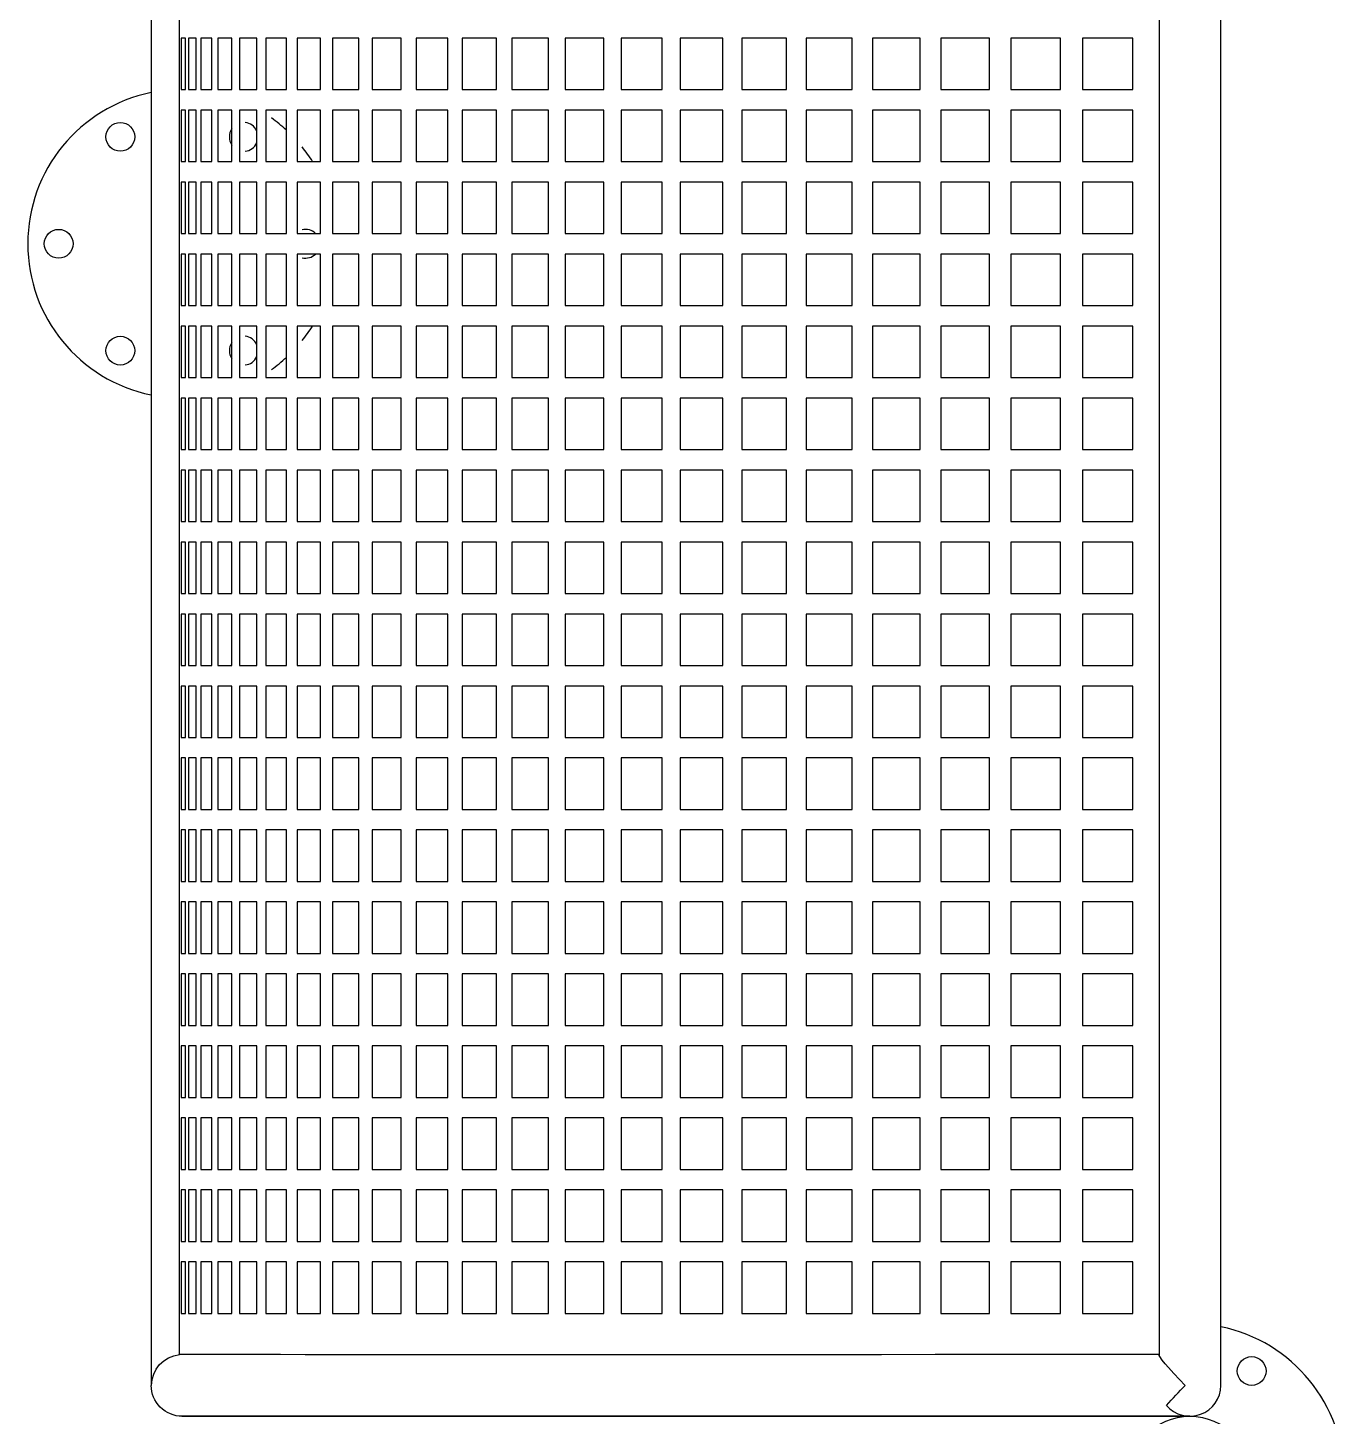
# Model space of a CAD drawing. Header units: metres. Extents: x -0.57 to 6.57, y -0.08 to 4.28.
# Drawn here: x -0.565 to 0.075, y 1.53 to 2.205 of the extents above; entities that cross this region are included whole.
import ezdxf

# ---------------------------------------------------------------- set-up
doc = ezdxf.new("R2010")
doc.units = ezdxf.units.M

msp = doc.modelspace()

# ---------------------------------------------------------------- linework, layer by layer
for p, q in [((0.015, 1.545), (0.015, 2.655)), ((-0.015, 2.64028), (-0.015, 1.55976))]:
    msp.add_line(p, q)
for points in [[(-0.50486, 2.655), (-0.505, 2.655), (-0.505, 1.545)], [(-0.49003, 1.53), (0, 1.53), (-0.49, 1.53)]]:
    msp.add_lwpolyline(points)
at = {"flags": 128}
for points in [[(-0.50486, 1.545, -0.385498), (-0.49117, 1.55994), (-0.49117, 2.64006)], [(-0.01142, 1.53527, -0.018401), (-0.00225, 1.545), (-0.00227, 1.54502), (-0.00512, 1.5479), (-0.00788, 1.55081), (-0.01047, 1.55364), (-0.0121, 1.55553), (-0.01348, 1.55725), (-0.0147, 1.55902), (-0.01497, 1.5596), (-0.01496, 1.55976)]]:
    msp.add_lwpolyline(points, format="xyb", dxfattribs=at)
for points in [[(-0.49037, 2.2), (-0.49037, 2.175), (-0.48824, 2.175), (-0.48824, 2.2)], [(-0.48682, 2.175), (-0.48309, 2.175), (-0.48309, 2.2), (-0.48682, 2.2)], [(-0.4809, 2.2), (-0.4809, 2.175), (-0.47559, 2.175), (-0.47559, 2.2)], [(-0.46575, 2.2), (-0.47263, 2.2), (-0.47263, 2.175), (-0.46575, 2.175)], [(-0.46204, 2.2), (-0.46204, 2.175), (-0.45363, 2.175), (-0.45363, 2.2)], [(-0.44919, 2.175), (-0.43927, 2.175), (-0.43927, 2.2), (-0.44919, 2.2)], [(-0.42273, 2.175), (-0.42273, 2.2), (-0.43411, 2.2), (-0.43411, 2.175)], [(-0.40408, 2.175), (-0.40408, 2.2), (-0.41687, 2.2), (-0.41687, 2.175)], [(-0.3834, 2.2), (-0.39755, 2.2), (-0.39755, 2.175), (-0.3834, 2.175)], [(-0.36076, 2.175), (-0.36076, 2.2), (-0.37622, 2.2), (-0.37622, 2.175)], [(-0.35376, 2.175), (-0.33711, 2.175), (-0.33711, 2.2), (-0.35376, 2.2)], [(-0.3296, 2.2), (-0.3296, 2.175), (-0.3118, 2.175), (-0.3118, 2.2)], [(-0.30382, 2.175), (-0.28495, 2.175), (-0.28495, 2.2), (-0.30382, 2.2)], [(-0.27652, 2.2), (-0.27652, 2.175), (-0.25666, 2.175), (-0.25666, 2.2)], [(-0.2478, 2.2), (-0.2478, 2.175), (-0.22702, 2.175), (-0.22702, 2.2)], [(-0.21778, 2.2), (-0.21778, 2.175), (-0.19616, 2.175), (-0.19616, 2.2)], [(-0.18657, 2.2), (-0.18657, 2.175), (-0.16419, 2.175), (-0.16419, 2.2)], [(-0.13124, 2.2), (-0.15429, 2.2), (-0.15429, 2.175), (-0.13124, 2.175)], [(-0.09743, 2.2), (-0.12107, 2.2), (-0.12107, 2.175), (-0.09743, 2.175)], [(-0.08702, 2.175), (-0.06289, 2.175), (-0.06289, 2.2), (-0.08702, 2.2)], [(-0.05229, 2.175), (-0.02775, 2.175), (-0.02775, 2.2), (-0.05229, 2.2)], [(-0.49037, 2.14), (-0.48824, 2.14), (-0.48824, 2.165), (-0.49037, 2.165)], [(-0.48682, 2.14), (-0.48309, 2.14), (-0.48309, 2.165), (-0.48682, 2.165)], [(-0.4809, 2.165), (-0.4809, 2.14), (-0.47559, 2.14), (-0.47559, 2.165)], [(-0.46575, 2.165), (-0.47263, 2.165), (-0.47263, 2.14), (-0.46575, 2.14)], [(-0.46204, 2.165), (-0.46204, 2.14), (-0.45363, 2.14), (-0.45363, 2.165)], [(-0.44919, 2.14), (-0.43927, 2.14), (-0.43927, 2.165), (-0.44919, 2.165)], [(-0.43411, 2.14), (-0.42273, 2.14), (-0.42273, 2.165), (-0.43411, 2.165)], [(-0.41687, 2.165), (-0.41687, 2.14), (-0.40408, 2.14), (-0.40408, 2.165)], [(-0.39755, 2.165), (-0.39755, 2.14), (-0.3834, 2.14), (-0.3834, 2.165)], [(-0.37622, 2.165), (-0.37622, 2.14), (-0.36076, 2.14), (-0.36076, 2.165)], [(-0.35376, 2.14), (-0.33711, 2.14), (-0.33711, 2.165), (-0.35376, 2.165)], [(-0.3296, 2.165), (-0.3296, 2.14), (-0.3118, 2.14), (-0.3118, 2.165)], [(-0.30382, 2.14), (-0.28495, 2.14), (-0.28495, 2.165), (-0.30382, 2.165)], [(-0.25666, 2.165), (-0.27652, 2.165), (-0.27652, 2.14), (-0.25666, 2.14)], [(-0.22702, 2.165), (-0.2478, 2.165), (-0.2478, 2.14), (-0.22702, 2.14)], [(-0.21778, 2.165), (-0.21778, 2.14), (-0.19616, 2.14), (-0.19616, 2.165)], [(-0.16419, 2.14), (-0.16419, 2.165), (-0.18657, 2.165), (-0.18657, 2.14)], [(-0.13124, 2.165), (-0.15429, 2.165), (-0.15429, 2.14), (-0.13124, 2.14)], [(-0.09743, 2.165), (-0.12107, 2.165), (-0.12107, 2.14), (-0.09743, 2.14)], [(-0.08702, 2.14), (-0.06289, 2.14), (-0.06289, 2.165), (-0.08702, 2.165)], [(-0.05229, 2.14), (-0.02775, 2.14), (-0.02775, 2.165), (-0.05229, 2.165)], [(-0.49037, 2.105), (-0.48824, 2.105), (-0.48824, 2.13), (-0.49037, 2.13)], [(-0.48682, 2.105), (-0.48309, 2.105), (-0.48309, 2.13), (-0.48682, 2.13)], [(-0.4809, 2.13), (-0.4809, 2.105), (-0.47559, 2.105), (-0.47559, 2.13)], [(-0.47263, 2.13), (-0.47263, 2.105), (-0.46575, 2.105), (-0.46575, 2.13)], [(-0.46204, 2.13), (-0.46204, 2.105), (-0.45363, 2.105), (-0.45363, 2.13)], [(-0.44919, 2.105), (-0.43927, 2.105), (-0.43927, 2.13), (-0.44919, 2.13)], [(-0.43411, 2.105), (-0.42273, 2.105), (-0.42273, 2.13), (-0.43411, 2.13)], [(-0.41687, 2.105), (-0.40408, 2.105), (-0.40408, 2.13), (-0.41687, 2.13)], [(-0.39755, 2.13), (-0.39755, 2.105), (-0.3834, 2.105), (-0.3834, 2.13)], [(-0.37622, 2.13), (-0.37622, 2.105), (-0.36076, 2.105), (-0.36076, 2.13)], [(-0.33711, 2.13), (-0.35376, 2.13), (-0.35376, 2.105), (-0.33711, 2.105)], [(-0.3118, 2.13), (-0.3296, 2.13), (-0.3296, 2.105), (-0.3118, 2.105)], [(-0.30382, 2.105), (-0.28495, 2.105), (-0.28495, 2.13), (-0.30382, 2.13)], [(-0.27652, 2.105), (-0.25666, 2.105), (-0.25666, 2.13), (-0.27652, 2.13)], [(-0.22702, 2.13), (-0.2478, 2.13), (-0.2478, 2.105), (-0.22702, 2.105)], [(-0.19616, 2.13), (-0.21778, 2.13), (-0.21778, 2.105), (-0.19616, 2.105)], [(-0.16419, 2.13), (-0.18657, 2.13), (-0.18657, 2.105), (-0.16419, 2.105)], [(-0.15429, 2.105), (-0.13124, 2.105), (-0.13124, 2.13), (-0.15429, 2.13)], [(-0.12107, 2.13), (-0.12107, 2.105), (-0.09743, 2.105), (-0.09743, 2.13)], [(-0.08702, 2.105), (-0.06289, 2.105), (-0.06289, 2.13), (-0.08702, 2.13)], [(-0.05229, 2.105), (-0.02775, 2.105), (-0.02775, 2.13), (-0.05229, 2.13)], [(-0.49037, 2.095), (-0.49037, 2.07), (-0.48824, 2.07), (-0.48824, 2.095)], [(-0.48682, 2.095), (-0.48682, 2.07), (-0.48309, 2.07), (-0.48309, 2.095)], [(-0.4809, 2.095), (-0.4809, 2.07), (-0.47559, 2.07), (-0.47559, 2.095)], [(-0.46575, 2.095), (-0.47263, 2.095), (-0.47263, 2.07), (-0.46575, 2.07)], [(-0.46204, 2.07), (-0.45363, 2.07), (-0.45363, 2.095), (-0.46204, 2.095)], [(-0.44919, 2.07), (-0.43927, 2.07), (-0.43927, 2.095), (-0.44919, 2.095)], [(-0.43411, 2.07), (-0.42273, 2.07), (-0.42273, 2.095), (-0.43411, 2.095)], [(-0.41687, 2.07), (-0.40408, 2.07), (-0.40408, 2.095), (-0.41687, 2.095)], [(-0.39755, 2.095), (-0.39755, 2.07), (-0.3834, 2.07), (-0.3834, 2.095)], [(-0.36076, 2.07), (-0.36076, 2.095), (-0.37622, 2.095), (-0.37622, 2.07)], [(-0.33711, 2.095), (-0.35376, 2.095), (-0.35376, 2.07), (-0.33711, 2.07)], [(-0.3118, 2.095), (-0.3296, 2.095), (-0.3296, 2.07), (-0.3118, 2.07)], [(-0.28495, 2.095), (-0.30382, 2.095), (-0.30382, 2.07), (-0.28495, 2.07)], [(-0.25666, 2.095), (-0.27652, 2.095), (-0.27652, 2.07), (-0.25666, 2.07)], [(-0.22702, 2.095), (-0.2478, 2.095), (-0.2478, 2.07), (-0.22702, 2.07)], [(-0.19616, 2.095), (-0.21778, 2.095), (-0.21778, 2.07), (-0.19616, 2.07)], [(-0.16419, 2.07), (-0.16419, 2.095), (-0.18657, 2.095), (-0.18657, 2.07)], [(-0.13124, 2.07), (-0.13124, 2.095), (-0.15429, 2.095), (-0.15429, 2.07)], [(-0.09743, 2.07), (-0.09743, 2.095), (-0.12107, 2.095), (-0.12107, 2.07)], [(-0.06289, 2.095), (-0.08702, 2.095), (-0.08702, 2.07), (-0.06289, 2.07)], [(-0.05229, 2.07), (-0.02775, 2.07), (-0.02775, 2.095), (-0.05229, 2.095)], [(-0.49037, 2.06), (-0.49037, 2.035), (-0.48824, 2.035), (-0.48824, 2.06)], [(-0.48309, 2.06), (-0.48682, 2.06), (-0.48682, 2.035), (-0.48309, 2.035)], [(-0.47559, 2.06), (-0.4809, 2.06), (-0.4809, 2.035), (-0.47559, 2.035)], [(-0.47263, 2.06), (-0.47263, 2.035), (-0.46575, 2.035), (-0.46575, 2.06)], [(-0.45363, 2.06), (-0.46204, 2.06), (-0.46204, 2.035), (-0.45363, 2.035)], [(-0.44919, 2.035), (-0.43927, 2.035), (-0.43927, 2.06), (-0.44919, 2.06)], [(-0.43411, 2.06), (-0.43411, 2.035), (-0.42273, 2.035), (-0.42273, 2.06)], [(-0.41687, 2.06), (-0.41687, 2.035), (-0.40408, 2.035), (-0.40408, 2.06)], [(-0.39755, 2.06), (-0.39755, 2.035), (-0.3834, 2.035), (-0.3834, 2.06)], [(-0.36076, 2.035), (-0.36076, 2.06), (-0.37622, 2.06), (-0.37622, 2.035)], [(-0.33711, 2.035), (-0.33711, 2.06), (-0.35376, 2.06), (-0.35376, 2.035)], [(-0.3118, 2.035), (-0.3118, 2.06), (-0.3296, 2.06), (-0.3296, 2.035)], [(-0.28495, 2.035), (-0.28495, 2.06), (-0.30382, 2.06), (-0.30382, 2.035)], [(-0.25666, 2.035), (-0.25666, 2.06), (-0.27652, 2.06), (-0.27652, 2.035)], [(-0.22702, 2.035), (-0.22702, 2.06), (-0.2478, 2.06), (-0.2478, 2.035)], [(-0.19616, 2.035), (-0.19616, 2.06), (-0.21778, 2.06), (-0.21778, 2.035)], [(-0.16419, 2.035), (-0.16419, 2.06), (-0.18657, 2.06), (-0.18657, 2.035)], [(-0.13124, 2.035), (-0.13124, 2.06), (-0.15429, 2.06), (-0.15429, 2.035)], [(-0.12107, 2.06), (-0.12107, 2.035), (-0.09743, 2.035), (-0.09743, 2.06)], [(-0.06289, 2.035), (-0.06289, 2.06), (-0.08702, 2.06), (-0.08702, 2.035)], [(-0.05229, 2.06), (-0.05229, 2.035), (-0.02775, 2.035), (-0.02775, 2.06)], [(-0.49037, 2.025), (-0.49037, 2), (-0.48824, 2), (-0.48824, 2.025)], [(-0.48682, 2), (-0.48309, 2), (-0.48309, 2.025), (-0.48682, 2.025)], [(-0.4809, 2.025), (-0.4809, 2), (-0.47559, 2), (-0.47559, 2.025)], [(-0.47263, 2.025), (-0.47263, 2), (-0.46575, 2), (-0.46575, 2.025)], [(-0.46204, 2.025), (-0.46204, 2), (-0.45363, 2), (-0.45363, 2.025)], [(-0.43927, 2.025), (-0.44919, 2.025), (-0.44919, 2), (-0.43927, 2)], [(-0.43411, 2.025), (-0.43411, 2), (-0.42273, 2), (-0.42273, 2.025)], [(-0.41687, 2.025), (-0.41687, 2), (-0.40408, 2), (-0.40408, 2.025)], [(-0.39755, 2), (-0.3834, 2), (-0.3834, 2.025), (-0.39755, 2.025)], [(-0.36076, 2.025), (-0.37622, 2.025), (-0.37622, 2), (-0.36076, 2)], [(-0.33711, 2.025), (-0.35376, 2.025), (-0.35376, 2), (-0.33711, 2)], [(-0.3296, 2), (-0.3118, 2), (-0.3118, 2.025), (-0.3296, 2.025)], [(-0.30382, 2.025), (-0.30382, 2), (-0.28495, 2), (-0.28495, 2.025)], [(-0.27652, 2.025), (-0.27652, 2), (-0.25666, 2), (-0.25666, 2.025)], [(-0.22702, 2.025), (-0.2478, 2.025), (-0.2478, 2), (-0.22702, 2)], [(-0.19616, 2.025), (-0.21778, 2.025), (-0.21778, 2), (-0.19616, 2)], [(-0.16419, 2), (-0.16419, 2.025), (-0.18657, 2.025), (-0.18657, 2)], [(-0.15429, 2.025), (-0.15429, 2), (-0.13124, 2), (-0.13124, 2.025)], [(-0.12107, 2.025), (-0.12107, 2), (-0.09743, 2), (-0.09743, 2.025)], [(-0.06289, 2), (-0.06289, 2.025), (-0.08702, 2.025), (-0.08702, 2)], [(-0.05229, 2), (-0.02775, 2), (-0.02775, 2.025), (-0.05229, 2.025)], [(-0.49037, 1.99), (-0.49037, 1.965), (-0.48824, 1.965), (-0.48824, 1.99)], [(-0.48682, 1.99), (-0.48682, 1.965), (-0.48309, 1.965), (-0.48309, 1.99)], [(-0.4809, 1.99), (-0.4809, 1.965), (-0.47559, 1.965), (-0.47559, 1.99)], [(-0.47263, 1.99), (-0.47263, 1.965), (-0.46575, 1.965), (-0.46575, 1.99)], [(-0.46204, 1.965), (-0.45363, 1.965), (-0.45363, 1.99), (-0.46204, 1.99)], [(-0.43927, 1.99), (-0.44919, 1.99), (-0.44919, 1.965), (-0.43927, 1.965)], [(-0.43411, 1.99), (-0.43411, 1.965), (-0.42273, 1.965), (-0.42273, 1.99)], [(-0.41687, 1.99), (-0.41687, 1.965), (-0.40408, 1.965), (-0.40408, 1.99)], [(-0.3834, 1.99), (-0.39755, 1.99), (-0.39755, 1.965), (-0.3834, 1.965)], [(-0.36076, 1.99), (-0.37622, 1.99), (-0.37622, 1.965), (-0.36076, 1.965)], [(-0.33711, 1.99), (-0.35376, 1.99), (-0.35376, 1.965), (-0.33711, 1.965)], [(-0.3296, 1.965), (-0.3118, 1.965), (-0.3118, 1.99), (-0.3296, 1.99)], [(-0.28495, 1.965), (-0.28495, 1.99), (-0.30382, 1.99), (-0.30382, 1.965)], [(-0.27652, 1.99), (-0.27652, 1.965), (-0.25666, 1.965), (-0.25666, 1.99)], [(-0.22702, 1.99), (-0.2478, 1.99), (-0.2478, 1.965), (-0.22702, 1.965)], [(-0.21778, 1.99), (-0.21778, 1.965), (-0.19616, 1.965), (-0.19616, 1.99)], [(-0.18657, 1.99), (-0.18657, 1.965), (-0.16419, 1.965), (-0.16419, 1.99)], [(-0.13124, 1.965), (-0.13124, 1.99), (-0.15429, 1.99), (-0.15429, 1.965)], [(-0.12107, 1.99), (-0.12107, 1.965), (-0.09743, 1.965), (-0.09743, 1.99)], [(-0.08702, 1.965), (-0.06289, 1.965), (-0.06289, 1.99), (-0.08702, 1.99)], [(-0.05229, 1.965), (-0.02775, 1.965), (-0.02775, 1.99), (-0.05229, 1.99)], [(-0.49037, 1.955), (-0.49037, 1.93), (-0.48824, 1.93), (-0.48824, 1.955)], [(-0.48682, 1.955), (-0.48682, 1.93), (-0.48309, 1.93), (-0.48309, 1.955)], [(-0.4809, 1.955), (-0.4809, 1.93), (-0.47559, 1.93), (-0.47559, 1.955)], [(-0.46575, 1.955), (-0.47263, 1.955), (-0.47263, 1.93), (-0.46575, 1.93)], [(-0.46204, 1.93), (-0.45363, 1.93), (-0.45363, 1.955), (-0.46204, 1.955)], [(-0.43927, 1.93), (-0.43927, 1.955), (-0.44919, 1.955), (-0.44919, 1.93)], [(-0.43411, 1.955), (-0.43411, 1.93), (-0.42273, 1.93), (-0.42273, 1.955)], [(-0.41687, 1.93), (-0.40408, 1.93), (-0.40408, 1.955), (-0.41687, 1.955)], [(-0.3834, 1.955), (-0.39755, 1.955), (-0.39755, 1.93), (-0.3834, 1.93)], [(-0.36076, 1.955), (-0.37622, 1.955), (-0.37622, 1.93), (-0.36076, 1.93)], [(-0.33711, 1.93), (-0.33711, 1.955), (-0.35376, 1.955), (-0.35376, 1.93)], [(-0.3296, 1.93), (-0.3118, 1.93), (-0.3118, 1.955), (-0.3296, 1.955)], [(-0.30382, 1.955), (-0.30382, 1.93), (-0.28495, 1.93), (-0.28495, 1.955)], [(-0.27652, 1.955), (-0.27652, 1.93), (-0.25666, 1.93), (-0.25666, 1.955)], [(-0.22702, 1.955), (-0.2478, 1.955), (-0.2478, 1.93), (-0.22702, 1.93)], [(-0.19616, 1.955), (-0.21778, 1.955), (-0.21778, 1.93), (-0.19616, 1.93)], [(-0.18657, 1.955), (-0.18657, 1.93), (-0.16419, 1.93), (-0.16419, 1.955)], [(-0.13124, 1.93), (-0.13124, 1.955), (-0.15429, 1.955), (-0.15429, 1.93)], [(-0.12107, 1.955), (-0.12107, 1.93), (-0.09743, 1.93), (-0.09743, 1.955)], [(-0.08702, 1.93), (-0.06289, 1.93), (-0.06289, 1.955), (-0.08702, 1.955)], [(-0.05229, 1.93), (-0.02775, 1.93), (-0.02775, 1.955), (-0.05229, 1.955)], [(-0.48824, 1.92), (-0.49037, 1.92), (-0.49037, 1.895), (-0.48824, 1.895)], [(-0.48682, 1.92), (-0.48682, 1.895), (-0.48309, 1.895), (-0.48309, 1.92)], [(-0.47559, 1.92), (-0.4809, 1.92), (-0.4809, 1.895), (-0.47559, 1.895)], [(-0.46575, 1.895), (-0.46575, 1.92), (-0.47263, 1.92), (-0.47263, 1.895)], [(-0.45363, 1.895), (-0.45363, 1.92), (-0.46204, 1.92), (-0.46204, 1.895)], [(-0.44919, 1.92), (-0.44919, 1.895), (-0.43927, 1.895), (-0.43927, 1.92)], [(-0.43411, 1.92), (-0.43411, 1.895), (-0.42273, 1.895), (-0.42273, 1.92)], [(-0.40408, 1.92), (-0.41687, 1.92), (-0.41687, 1.895), (-0.40408, 1.895)], [(-0.39755, 1.895), (-0.3834, 1.895), (-0.3834, 1.92), (-0.39755, 1.92)], [(-0.37622, 1.895), (-0.36076, 1.895), (-0.36076, 1.92), (-0.37622, 1.92)], [(-0.35376, 1.92), (-0.35376, 1.895), (-0.33711, 1.895), (-0.33711, 1.92)], [(-0.3296, 1.895), (-0.3118, 1.895), (-0.3118, 1.92), (-0.3296, 1.92)], [(-0.30382, 1.895), (-0.28495, 1.895), (-0.28495, 1.92), (-0.30382, 1.92)], [(-0.27652, 1.895), (-0.25666, 1.895), (-0.25666, 1.92), (-0.27652, 1.92)], [(-0.22702, 1.92), (-0.2478, 1.92), (-0.2478, 1.895), (-0.22702, 1.895)], [(-0.21778, 1.895), (-0.19616, 1.895), (-0.19616, 1.92), (-0.21778, 1.92)], [(-0.18657, 1.92), (-0.18657, 1.895), (-0.16419, 1.895), (-0.16419, 1.92)], [(-0.15429, 1.92), (-0.15429, 1.895), (-0.13124, 1.895), (-0.13124, 1.92)], [(-0.12107, 1.92), (-0.12107, 1.895), (-0.09743, 1.895), (-0.09743, 1.92)], [(-0.08702, 1.92), (-0.08702, 1.895), (-0.06289, 1.895), (-0.06289, 1.92)], [(-0.05229, 1.92), (-0.05229, 1.895), (-0.02775, 1.895), (-0.02775, 1.92)], [(-0.48824, 1.885), (-0.49037, 1.885), (-0.49037, 1.86), (-0.48824, 1.86)], [(-0.48682, 1.885), (-0.48682, 1.86), (-0.48309, 1.86), (-0.48309, 1.885)], [(-0.4809, 1.885), (-0.4809, 1.86), (-0.47559, 1.86), (-0.47559, 1.885)], [(-0.47263, 1.885), (-0.47263, 1.86), (-0.46575, 1.86), (-0.46575, 1.885)], [(-0.46204, 1.885), (-0.46204, 1.86), (-0.45363, 1.86), (-0.45363, 1.885)], [(-0.44919, 1.885), (-0.44919, 1.86), (-0.43927, 1.86), (-0.43927, 1.885)], [(-0.42273, 1.86), (-0.42273, 1.885), (-0.43411, 1.885), (-0.43411, 1.86)], [(-0.41687, 1.885), (-0.41687, 1.86), (-0.40408, 1.86), (-0.40408, 1.885)], [(-0.39755, 1.885), (-0.39755, 1.86), (-0.3834, 1.86), (-0.3834, 1.885)], [(-0.37622, 1.885), (-0.37622, 1.86), (-0.36076, 1.86), (-0.36076, 1.885)], [(-0.35376, 1.86), (-0.33711, 1.86), (-0.33711, 1.885), (-0.35376, 1.885)], [(-0.3296, 1.86), (-0.3118, 1.86), (-0.3118, 1.885), (-0.3296, 1.885)], [(-0.30382, 1.885), (-0.30382, 1.86), (-0.28495, 1.86), (-0.28495, 1.885)], [(-0.27652, 1.86), (-0.25666, 1.86), (-0.25666, 1.885), (-0.27652, 1.885)], [(-0.22702, 1.885), (-0.2478, 1.885), (-0.2478, 1.86), (-0.22702, 1.86)], [(-0.19616, 1.885), (-0.21778, 1.885), (-0.21778, 1.86), (-0.19616, 1.86)], [(-0.16419, 1.885), (-0.18657, 1.885), (-0.18657, 1.86), (-0.16419, 1.86)], [(-0.13124, 1.885), (-0.15429, 1.885), (-0.15429, 1.86), (-0.13124, 1.86)], [(-0.09743, 1.885), (-0.12107, 1.885), (-0.12107, 1.86), (-0.09743, 1.86)], [(-0.08702, 1.885), (-0.08702, 1.86), (-0.06289, 1.86), (-0.06289, 1.885)], [(-0.05229, 1.86), (-0.02775, 1.86), (-0.02775, 1.885), (-0.05229, 1.885)], [(-0.49037, 1.85), (-0.49037, 1.825), (-0.48824, 1.825), (-0.48824, 1.85)], [(-0.48682, 1.85), (-0.48682, 1.825), (-0.48309, 1.825), (-0.48309, 1.85)], [(-0.47559, 1.85), (-0.4809, 1.85), (-0.4809, 1.825), (-0.47559, 1.825)], [(-0.47263, 1.85), (-0.47263, 1.825), (-0.46575, 1.825), (-0.46575, 1.85)], [(-0.45363, 1.85), (-0.46204, 1.85), (-0.46204, 1.825), (-0.45363, 1.825)], [(-0.44919, 1.85), (-0.44919, 1.825), (-0.43927, 1.825), (-0.43927, 1.85)], [(-0.43411, 1.85), (-0.43411, 1.825), (-0.42273, 1.825), (-0.42273, 1.85)], [(-0.41687, 1.85), (-0.41687, 1.825), (-0.40408, 1.825), (-0.40408, 1.85)], [(-0.39755, 1.825), (-0.3834, 1.825), (-0.3834, 1.85), (-0.39755, 1.85)], [(-0.37622, 1.85), (-0.37622, 1.825), (-0.36076, 1.825), (-0.36076, 1.85)], [(-0.33711, 1.85), (-0.35376, 1.85), (-0.35376, 1.825), (-0.33711, 1.825)], [(-0.3118, 1.825), (-0.3118, 1.85), (-0.3296, 1.85), (-0.3296, 1.825)], [(-0.30382, 1.85), (-0.30382, 1.825), (-0.28495, 1.825), (-0.28495, 1.85)], [(-0.27652, 1.85), (-0.27652, 1.825), (-0.25666, 1.825), (-0.25666, 1.85)], [(-0.22702, 1.85), (-0.2478, 1.85), (-0.2478, 1.825), (-0.22702, 1.825)], [(-0.19616, 1.85), (-0.21778, 1.85), (-0.21778, 1.825), (-0.19616, 1.825)], [(-0.18657, 1.85), (-0.18657, 1.825), (-0.16419, 1.825), (-0.16419, 1.85)], [(-0.15429, 1.825), (-0.13124, 1.825), (-0.13124, 1.85), (-0.15429, 1.85)], [(-0.09743, 1.85), (-0.12107, 1.85), (-0.12107, 1.825), (-0.09743, 1.825)], [(-0.06289, 1.85), (-0.08702, 1.85), (-0.08702, 1.825), (-0.06289, 1.825)], [(-0.05229, 1.85), (-0.05229, 1.825), (-0.02775, 1.825), (-0.02775, 1.85)], [(-0.49037, 1.815), (-0.49037, 1.79), (-0.48824, 1.79), (-0.48824, 1.815)], [(-0.48682, 1.79), (-0.48309, 1.79), (-0.48309, 1.815), (-0.48682, 1.815)], [(-0.4809, 1.815), (-0.4809, 1.79), (-0.47559, 1.79), (-0.47559, 1.815)], [(-0.46575, 1.815), (-0.47263, 1.815), (-0.47263, 1.79), (-0.46575, 1.79)], [(-0.45363, 1.815), (-0.46204, 1.815), (-0.46204, 1.79), (-0.45363, 1.79)], [(-0.44919, 1.815), (-0.44919, 1.79), (-0.43927, 1.79), (-0.43927, 1.815)], [(-0.43411, 1.815), (-0.43411, 1.79), (-0.42273, 1.79), (-0.42273, 1.815)], [(-0.40408, 1.815), (-0.41687, 1.815), (-0.41687, 1.79), (-0.40408, 1.79)], [(-0.39755, 1.79), (-0.3834, 1.79), (-0.3834, 1.815), (-0.39755, 1.815)], [(-0.37622, 1.815), (-0.37622, 1.79), (-0.36076, 1.79), (-0.36076, 1.815)], [(-0.33711, 1.815), (-0.35376, 1.815), (-0.35376, 1.79), (-0.33711, 1.79)], [(-0.3118, 1.815), (-0.3296, 1.815), (-0.3296, 1.79), (-0.3118, 1.79)], [(-0.30382, 1.815), (-0.30382, 1.79), (-0.28495, 1.79), (-0.28495, 1.815)], [(-0.25666, 1.815), (-0.27652, 1.815), (-0.27652, 1.79), (-0.25666, 1.79)], [(-0.22702, 1.815), (-0.2478, 1.815), (-0.2478, 1.79), (-0.22702, 1.79)], [(-0.21778, 1.79), (-0.19616, 1.79), (-0.19616, 1.815), (-0.21778, 1.815)], [(-0.16419, 1.815), (-0.18657, 1.815), (-0.18657, 1.79), (-0.16419, 1.79)], [(-0.15429, 1.79), (-0.13124, 1.79), (-0.13124, 1.815), (-0.15429, 1.815)], [(-0.12107, 1.815), (-0.12107, 1.79), (-0.09743, 1.79), (-0.09743, 1.815)], [(-0.06289, 1.815), (-0.08702, 1.815), (-0.08702, 1.79), (-0.06289, 1.79)], [(-0.05229, 1.815), (-0.05229, 1.79), (-0.02775, 1.79), (-0.02775, 1.815)], [(-0.48824, 1.78), (-0.49037, 1.78), (-0.49037, 1.755), (-0.48824, 1.755)], [(-0.48682, 1.755), (-0.48309, 1.755), (-0.48309, 1.78), (-0.48682, 1.78)], [(-0.4809, 1.755), (-0.47559, 1.755), (-0.47559, 1.78), (-0.4809, 1.78)], [(-0.46575, 1.78), (-0.47263, 1.78), (-0.47263, 1.755), (-0.46575, 1.755)], [(-0.46204, 1.78), (-0.46204, 1.755), (-0.45363, 1.755), (-0.45363, 1.78)], [(-0.44919, 1.755), (-0.43927, 1.755), (-0.43927, 1.78), (-0.44919, 1.78)], [(-0.43411, 1.755), (-0.42273, 1.755), (-0.42273, 1.78), (-0.43411, 1.78)], [(-0.40408, 1.78), (-0.41687, 1.78), (-0.41687, 1.755), (-0.40408, 1.755)], [(-0.39755, 1.755), (-0.3834, 1.755), (-0.3834, 1.78), (-0.39755, 1.78)], [(-0.37622, 1.755), (-0.36076, 1.755), (-0.36076, 1.78), (-0.37622, 1.78)], [(-0.35376, 1.78), (-0.35376, 1.755), (-0.33711, 1.755), (-0.33711, 1.78)], [(-0.3296, 1.755), (-0.3118, 1.755), (-0.3118, 1.78), (-0.3296, 1.78)], [(-0.30382, 1.755), (-0.28495, 1.755), (-0.28495, 1.78), (-0.30382, 1.78)], [(-0.25666, 1.78), (-0.27652, 1.78), (-0.27652, 1.755), (-0.25666, 1.755)], [(-0.2478, 1.755), (-0.22702, 1.755), (-0.22702, 1.78), (-0.2478, 1.78)], [(-0.19616, 1.78), (-0.21778, 1.78), (-0.21778, 1.755), (-0.19616, 1.755)], [(-0.18657, 1.755), (-0.16419, 1.755), (-0.16419, 1.78), (-0.18657, 1.78)], [(-0.15429, 1.755), (-0.13124, 1.755), (-0.13124, 1.78), (-0.15429, 1.78)], [(-0.12107, 1.78), (-0.12107, 1.755), (-0.09743, 1.755), (-0.09743, 1.78)], [(-0.08702, 1.755), (-0.06289, 1.755), (-0.06289, 1.78), (-0.08702, 1.78)], [(-0.05229, 1.78), (-0.05229, 1.755), (-0.02775, 1.755), (-0.02775, 1.78)], [(-0.49037, 1.745), (-0.49037, 1.72), (-0.48824, 1.72), (-0.48824, 1.745)], [(-0.48682, 1.745), (-0.48682, 1.72), (-0.48309, 1.72), (-0.48309, 1.745)], [(-0.4809, 1.745), (-0.4809, 1.72), (-0.47559, 1.72), (-0.47559, 1.745)], [(-0.46575, 1.745), (-0.47263, 1.745), (-0.47263, 1.72), (-0.46575, 1.72)], [(-0.46204, 1.72), (-0.45363, 1.72), (-0.45363, 1.745), (-0.46204, 1.745)], [(-0.44919, 1.745), (-0.44919, 1.72), (-0.43927, 1.72), (-0.43927, 1.745)], [(-0.42273, 1.72), (-0.42273, 1.745), (-0.43411, 1.745), (-0.43411, 1.72)], [(-0.41687, 1.745), (-0.41687, 1.72), (-0.40408, 1.72), (-0.40408, 1.745)], [(-0.39755, 1.745), (-0.39755, 1.72), (-0.3834, 1.72), (-0.3834, 1.745)], [(-0.36076, 1.745), (-0.37622, 1.745), (-0.37622, 1.72), (-0.36076, 1.72)], [(-0.35376, 1.745), (-0.35376, 1.72), (-0.33711, 1.72), (-0.33711, 1.745)], [(-0.3118, 1.745), (-0.3296, 1.745), (-0.3296, 1.72), (-0.3118, 1.72)], [(-0.30382, 1.745), (-0.30382, 1.72), (-0.28495, 1.72), (-0.28495, 1.745)], [(-0.25666, 1.745), (-0.27652, 1.745), (-0.27652, 1.72), (-0.25666, 1.72)], [(-0.22702, 1.745), (-0.2478, 1.745), (-0.2478, 1.72), (-0.22702, 1.72)], [(-0.21778, 1.745), (-0.21778, 1.72), (-0.19616, 1.72), (-0.19616, 1.745)], [(-0.16419, 1.745), (-0.18657, 1.745), (-0.18657, 1.72), (-0.16419, 1.72)], [(-0.13124, 1.745), (-0.15429, 1.745), (-0.15429, 1.72), (-0.13124, 1.72)], [(-0.09743, 1.745), (-0.12107, 1.745), (-0.12107, 1.72), (-0.09743, 1.72)], [(-0.08702, 1.745), (-0.08702, 1.72), (-0.06289, 1.72), (-0.06289, 1.745)], [(-0.05229, 1.745), (-0.05229, 1.72), (-0.02775, 1.72), (-0.02775, 1.745)], [(-0.49037, 1.71), (-0.49037, 1.685), (-0.48824, 1.685), (-0.48824, 1.71)], [(-0.48682, 1.71), (-0.48682, 1.685), (-0.48309, 1.685), (-0.48309, 1.71)], [(-0.4809, 1.71), (-0.4809, 1.685), (-0.47559, 1.685), (-0.47559, 1.71)], [(-0.46575, 1.71), (-0.47263, 1.71), (-0.47263, 1.685), (-0.46575, 1.685)], [(-0.46204, 1.685), (-0.45363, 1.685), (-0.45363, 1.71), (-0.46204, 1.71)], [(-0.44919, 1.71), (-0.44919, 1.685), (-0.43927, 1.685), (-0.43927, 1.71)], [(-0.43411, 1.71), (-0.43411, 1.685), (-0.42273, 1.685), (-0.42273, 1.71)], [(-0.40408, 1.71), (-0.41687, 1.71), (-0.41687, 1.685), (-0.40408, 1.685)], [(-0.39755, 1.71), (-0.39755, 1.685), (-0.3834, 1.685), (-0.3834, 1.71)], [(-0.37622, 1.685), (-0.36076, 1.685), (-0.36076, 1.71), (-0.37622, 1.71)], [(-0.35376, 1.71), (-0.35376, 1.685), (-0.33711, 1.685), (-0.33711, 1.71)], [(-0.3296, 1.685), (-0.3118, 1.685), (-0.3118, 1.71), (-0.3296, 1.71)], [(-0.28495, 1.685), (-0.28495, 1.71), (-0.30382, 1.71), (-0.30382, 1.685)], [(-0.25666, 1.71), (-0.27652, 1.71), (-0.27652, 1.685), (-0.25666, 1.685)], [(-0.22702, 1.71), (-0.2478, 1.71), (-0.2478, 1.685), (-0.22702, 1.685)], [(-0.19616, 1.71), (-0.21778, 1.71), (-0.21778, 1.685), (-0.19616, 1.685)], [(-0.18657, 1.71), (-0.18657, 1.685), (-0.16419, 1.685), (-0.16419, 1.71)], [(-0.13124, 1.71), (-0.15429, 1.71), (-0.15429, 1.685), (-0.13124, 1.685)], [(-0.09743, 1.71), (-0.12107, 1.71), (-0.12107, 1.685), (-0.09743, 1.685)], [(-0.06289, 1.685), (-0.06289, 1.71), (-0.08702, 1.71), (-0.08702, 1.685)], [(-0.05229, 1.71), (-0.05229, 1.685), (-0.02775, 1.685), (-0.02775, 1.71)], [(-0.48824, 1.65), (-0.48824, 1.675), (-0.49037, 1.675), (-0.49037, 1.65)], [(-0.48309, 1.65), (-0.48309, 1.675), (-0.48682, 1.675), (-0.48682, 1.65)], [(-0.4809, 1.675), (-0.4809, 1.65), (-0.47559, 1.65), (-0.47559, 1.675)], [(-0.47263, 1.675), (-0.47263, 1.65), (-0.46575, 1.65), (-0.46575, 1.675)], [(-0.45363, 1.65), (-0.45363, 1.675), (-0.46204, 1.675), (-0.46204, 1.65)], [(-0.43927, 1.65), (-0.43927, 1.675), (-0.44919, 1.675), (-0.44919, 1.65)], [(-0.42273, 1.65), (-0.42273, 1.675), (-0.43411, 1.675), (-0.43411, 1.65)], [(-0.40408, 1.65), (-0.40408, 1.675), (-0.41687, 1.675), (-0.41687, 1.65)], [(-0.3834, 1.65), (-0.3834, 1.675), (-0.39755, 1.675), (-0.39755, 1.65)], [(-0.36076, 1.65), (-0.36076, 1.675), (-0.37622, 1.675), (-0.37622, 1.65)], [(-0.35376, 1.675), (-0.35376, 1.65), (-0.33711, 1.65), (-0.33711, 1.675)], [(-0.3118, 1.65), (-0.3118, 1.675), (-0.3296, 1.675), (-0.3296, 1.65)], [(-0.28495, 1.65), (-0.28495, 1.675), (-0.30382, 1.675), (-0.30382, 1.65)], [(-0.25666, 1.65), (-0.25666, 1.675), (-0.27652, 1.675), (-0.27652, 1.65)], [(-0.22702, 1.65), (-0.22702, 1.675), (-0.2478, 1.675), (-0.2478, 1.65)], [(-0.21778, 1.675), (-0.21778, 1.65), (-0.19616, 1.65), (-0.19616, 1.675)], [(-0.18657, 1.675), (-0.18657, 1.65), (-0.16419, 1.65), (-0.16419, 1.675)], [(-0.15429, 1.675), (-0.15429, 1.65), (-0.13124, 1.65), (-0.13124, 1.675)], [(-0.12107, 1.675), (-0.12107, 1.65), (-0.09743, 1.65), (-0.09743, 1.675)], [(-0.06289, 1.65), (-0.06289, 1.675), (-0.08702, 1.675), (-0.08702, 1.65)], [(-0.05229, 1.675), (-0.05229, 1.65), (-0.02775, 1.65), (-0.02775, 1.675)], [(-0.48824, 1.615), (-0.48824, 1.64), (-0.49037, 1.64), (-0.49037, 1.615)], [(-0.48309, 1.615), (-0.48309, 1.64), (-0.48682, 1.64), (-0.48682, 1.615)], [(-0.4809, 1.615), (-0.47559, 1.615), (-0.47559, 1.64), (-0.4809, 1.64)], [(-0.46575, 1.615), (-0.46575, 1.64), (-0.47263, 1.64), (-0.47263, 1.615)], [(-0.46204, 1.64), (-0.46204, 1.615), (-0.45363, 1.615), (-0.45363, 1.64)], [(-0.44919, 1.615), (-0.43927, 1.615), (-0.43927, 1.64), (-0.44919, 1.64)], [(-0.42273, 1.615), (-0.42273, 1.64), (-0.43411, 1.64), (-0.43411, 1.615)], [(-0.40408, 1.615), (-0.40408, 1.64), (-0.41687, 1.64), (-0.41687, 1.615)], [(-0.39755, 1.615), (-0.3834, 1.615), (-0.3834, 1.64), (-0.39755, 1.64)], [(-0.37622, 1.64), (-0.37622, 1.615), (-0.36076, 1.615), (-0.36076, 1.64)], [(-0.33711, 1.615), (-0.33711, 1.64), (-0.35376, 1.64), (-0.35376, 1.615)], [(-0.3118, 1.615), (-0.3118, 1.64), (-0.3296, 1.64), (-0.3296, 1.615)], [(-0.28495, 1.615), (-0.28495, 1.64), (-0.30382, 1.64), (-0.30382, 1.615)], [(-0.25666, 1.615), (-0.25666, 1.64), (-0.27652, 1.64), (-0.27652, 1.615)], [(-0.22702, 1.64), (-0.2478, 1.64), (-0.2478, 1.615), (-0.22702, 1.615)], [(-0.21778, 1.615), (-0.19616, 1.615), (-0.19616, 1.64), (-0.21778, 1.64)], [(-0.18657, 1.615), (-0.16419, 1.615), (-0.16419, 1.64), (-0.18657, 1.64)], [(-0.15429, 1.615), (-0.13124, 1.615), (-0.13124, 1.64), (-0.15429, 1.64)], [(-0.12107, 1.64), (-0.12107, 1.615), (-0.09743, 1.615), (-0.09743, 1.64)], [(-0.06289, 1.615), (-0.06289, 1.64), (-0.08702, 1.64), (-0.08702, 1.615)], [(-0.05229, 1.64), (-0.05229, 1.615), (-0.02775, 1.615), (-0.02775, 1.64)], [(-0.49037, 1.605), (-0.49037, 1.58), (-0.48824, 1.58), (-0.48824, 1.605)], [(-0.48682, 1.605), (-0.48682, 1.58), (-0.48309, 1.58), (-0.48309, 1.605)], [(-0.47559, 1.605), (-0.4809, 1.605), (-0.4809, 1.58), (-0.47559, 1.58)], [(-0.47263, 1.605), (-0.47263, 1.58), (-0.46575, 1.58), (-0.46575, 1.605)], [(-0.46204, 1.605), (-0.46204, 1.58), (-0.45363, 1.58), (-0.45363, 1.605)], [(-0.44919, 1.605), (-0.44919, 1.58), (-0.43927, 1.58), (-0.43927, 1.605)], [(-0.42273, 1.605), (-0.43411, 1.605), (-0.43411, 1.58), (-0.42273, 1.58)], [(-0.40408, 1.605), (-0.41687, 1.605), (-0.41687, 1.58), (-0.40408, 1.58)], [(-0.39755, 1.58), (-0.3834, 1.58), (-0.3834, 1.605), (-0.39755, 1.605)], [(-0.36076, 1.605), (-0.37622, 1.605), (-0.37622, 1.58), (-0.36076, 1.58)], [(-0.33711, 1.605), (-0.35376, 1.605), (-0.35376, 1.58), (-0.33711, 1.58)], [(-0.3118, 1.605), (-0.3296, 1.605), (-0.3296, 1.58), (-0.3118, 1.58)], [(-0.28495, 1.605), (-0.30382, 1.605), (-0.30382, 1.58), (-0.28495, 1.58)], [(-0.27652, 1.605), (-0.27652, 1.58), (-0.25666, 1.58), (-0.25666, 1.605)], [(-0.2478, 1.58), (-0.22702, 1.58), (-0.22702, 1.605), (-0.2478, 1.605)], [(-0.21778, 1.605), (-0.21778, 1.58), (-0.19616, 1.58), (-0.19616, 1.605)], [(-0.18657, 1.605), (-0.18657, 1.58), (-0.16419, 1.58), (-0.16419, 1.605)], [(-0.15429, 1.605), (-0.15429, 1.58), (-0.13124, 1.58), (-0.13124, 1.605)], [(-0.12107, 1.605), (-0.12107, 1.58), (-0.09743, 1.58), (-0.09743, 1.605)], [(-0.08702, 1.605), (-0.08702, 1.58), (-0.06289, 1.58), (-0.06289, 1.605)], [(-0.05229, 1.605), (-0.05229, 1.58), (-0.02775, 1.58), (-0.02775, 1.605)]]:
    msp.add_lwpolyline(points, close=True)
msp.add_lwpolyline([(-0.01496, 1.55994), (-0.04269, 1.55995), (-0.07013, 1.55996), (-0.09718, 1.55995), (-0.12379, 1.55993), (-0.14989, 1.55991), (-0.17541, 1.55989), (-0.2003, 1.55987), (-0.2245, 1.55985), (-0.24795, 1.55983), (-0.2706, 1.55981), (-0.29238, 1.5598), (-0.31326, 1.55979), (-0.33319, 1.55979), (-0.3521, 1.5598), (-0.36997, 1.55982), (-0.38675, 1.55984), (-0.40239, 1.55987), (-0.41685, 1.55989), (-0.43013, 1.55991), (-0.44217, 1.55993), (-0.45294, 1.55995), (-0.46243, 1.55997), (-0.47061, 1.55998), (-0.47747, 1.55998), (-0.48298, 1.55996), (-0.48713, 1.55996), (-0.48971, 1.55997), (-0.49117, 1.55994)], dxfattribs=at)
msp.add_lwpolyline([(-0.4899, 1.53, -0.416127), (-0.505, 1.545), (-0.50486, 1.545)], format="xyb")
for centre, radius in [((-0.52, 2.15196), 0.007), ((-0.55, 2.1), 0.007), ((-0.52, 2.04804), 0.007), ((0.03, 1.55196), 0.007), ((0, 1.5), 0.03)]:
    msp.add_circle(centre, radius)
for centre, radius, start, end in [((-0.49, 2.1), 0.075, 101.53696, 258.46304), ((-0.49, 2.1), 0.075, 47.43662, 54.61381), ((-0.46, 2.15196), 0.007, 145.24438, 214.75562), ((-0.46, 2.15196), 0.007, 24.48092, 84.54175), ((-0.46, 2.15196), 0.007, 275.45825, 335.51908), ((-0.49, 2.1), 0.075, 32.23095, 38.85424), ((-0.43, 2.1), 0.007, 45.58469, 103.16395), ((-0.43, 2.1), 0.007, 256.83605, 314.41531), ((-0.49, 2.1), 0.075, 321.14576, 327.76905), ((-0.46, 2.04804), 0.007, 145.24438, 214.75562), ((-0.46, 2.04804), 0.007, 24.48092, 84.54175), ((-0.46, 2.04804), 0.007, 275.45825, 335.51908), ((-0.49, 2.1), 0.075, 305.38619, 312.56338), ((0, 1.5), 0.075, 281.53696, 78.46304), ((0, 1.545), 0.015, 220.41785, 0)]:
    msp.add_arc(centre, radius, start, end)

doc.saveas('drawing.dxf')
